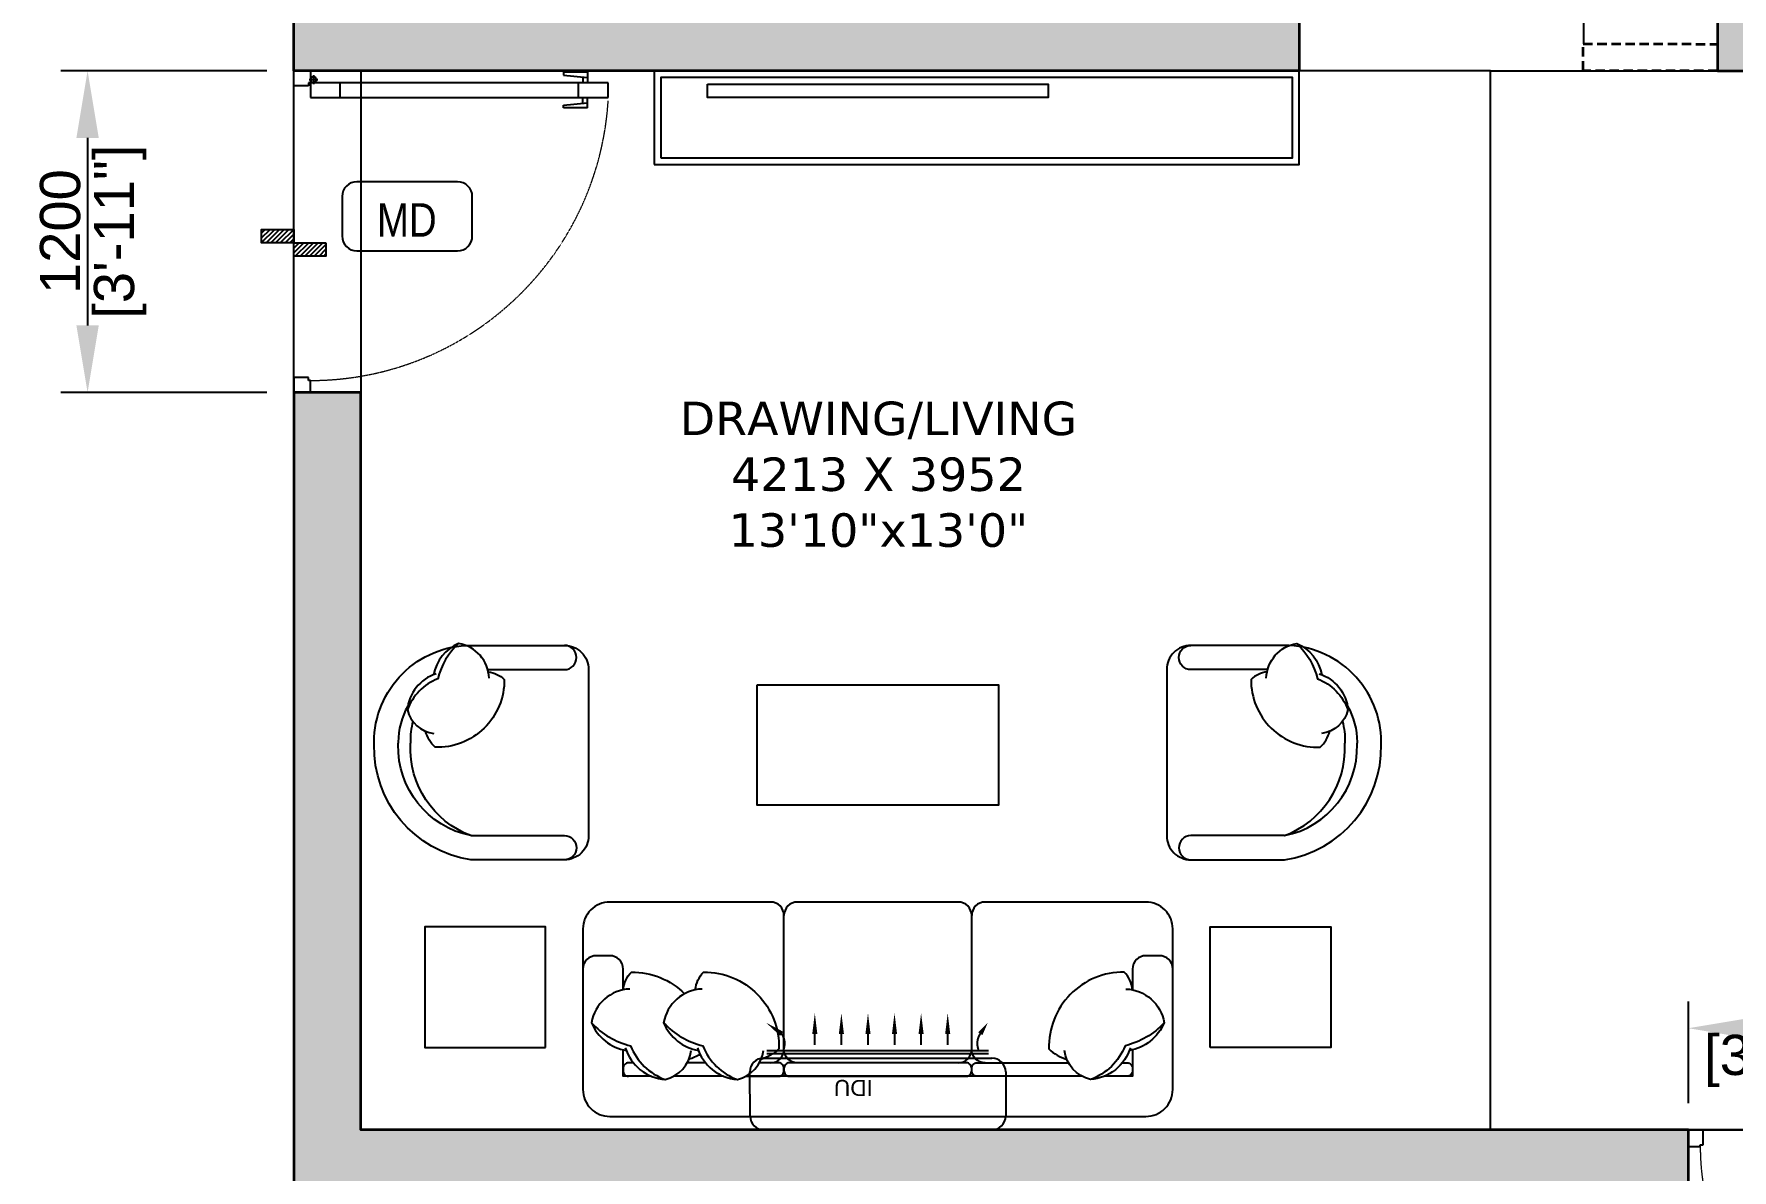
# Model space of a CAD drawing. Header units: millimetres. Extents: x 94643 to 134206, y 115494 to 180803.
# Drawn here: x 115742 to 122075, y 148779 to 153018 of the extents above; entities that cross this region are included whole.
import ezdxf
from ezdxf.enums import TextEntityAlignment as Align

# ---------------------------------------------------------------- set-up
doc = ezdxf.new("R2010")
doc.units = ezdxf.units.MM
for name, pattern in [('3BHK  WEST_UN-2$0$DASHED', [0.75, 0.5, -0.25]), ('3BHK  WEST_UN-3$0$$0$DASHED', [0.75, 0.5, -0.25]), ('3BHK  WEST_UN-3$0$DASHED', [0.75, 0.5, -0.25])]:
    doc.linetypes.add(name, pattern=pattern)
for name, color, linetype in [('A-1S Sofa', 253, 'Continuous'), ('A-3S Sofa', 253, 'Continuous'), ('A-AC', 252, 'Continuous'), ('A-Dimensions', 4, 'Continuous'), ('A-Door', 11, 'Continuous'), ('A-Door Line', 8, 'Continuous'), ('A-Furniture', 8, 'Continuous'), ('A-Hatch', 252, 'Continuous'), ('A-Room Boundary', 44, 'Continuous'), ('A-Sofa Center  Table', 253, 'Continuous'), ('A-Sofa Side Table', 253, 'Continuous'), ('A-Text Main', 44, 'Continuous'), ('A-TV', 253, 'Continuous'), ('A-TV Unit', 252, 'Continuous')]:
    doc.layers.add(name, color=color, linetype=linetype)
doc.layers.add('A-Wall', color=240, linetype='Continuous', lineweight=35)
doc.styles.add('2024-08-29_TOWER-A$0$simplex-0.8', font='simplex.shx', dxfattribs={"width": 0.8})
doc.styles.add('3.5BHK EAST_UN-1$0$grid_text', font='verdana.ttf')
doc.styles.add('3BHK  WEST_UN-2$0$AMISH', font='arial.ttf')
doc.styles.add('ARIAL', font='ARIALN.TTF')
doc.styles.add('S', font='arial.ttf', dxfattribs={"height": 150})
doc.dimstyles.new('DIMSMALL', dxfattribs={"dimtxt": 150, "dimasz": 250, "dimexe": 100, "dimexo": 100, "dimgap": 25, "dimtad": 1, "dimdec": 0, "dimzin": 0, "dimdsep": 46, "dimtxsty": 'S', "dimcen": 0, "dimdle": 100, "dimclrd": 8, "dimclre": 8, "dimclrt": 256, "dimazin": 0, "dimtfac": 1, "dimtdec": 0, "dimtix": 1, "dimtmove": 0, "dimatfit": 3, "dimldrblk": '12_DatumFilled', "dimfxl": 1, "dimtolj": 1, "dimtzin": 0, "dimlwd": -1, "dimlwe": -1, "dimarcsym": 1})

# ---------------------------------------------------------------- blocks, each defined once
blk = doc.blocks.new('*D199')
at = {"layer": 'A-Dimensions', "color": 8, "transparency": 16777216}
for p, q in [((116611, 152880.5), (115841.8, 152880.5)), ((115941.8, 152630.5), (115941.8, 151930.5)), ((116611, 151680.5), (115841.8, 151680.5))]:
    blk.add_line(p, q, dxfattribs=at)
for points in [[(115900.2, 152630.5), (115983.5, 152630.5), (115941.8, 152880.5)], [(115900.2, 151930.5), (115983.5, 151930.5), (115941.8, 151680.5)]]:
    blk.add_solid(points, dxfattribs=at)
at = {"layer": 'Defpoints', "color": 0, "transparency": 16777216}
for p in [(116711, 152880.5), (115941.8, 151680.5), (116711, 151680.5)]:
    blk.add_point(p, dxfattribs=at)
at = {"layer": 'A-Dimensions', "lineweight": 30, "transparency": 16777216, "char_height": 150, "attachment_point": 5, "rotation": 90, "style": 'S'}
for s, insert in [('\\A1;[3\'-11"]', (116063, 152280.5)), ('\\A1;1200', (115840.2, 152280.5))]:
    blk.add_mtext(s, dxfattribs=dict(at, insert=insert))
blk = doc.blocks.new('12_DatumFilled')
at = {"color": 8, "linetype": 'ByBlock'}
blk.add_solid([(0, 0.577), (-1, 0), (0, -0.577)], dxfattribs=at)
blk = doc.blocks.new('*D200')
at = {"layer": 'A-Dimensions', "color": 8, "transparency": 16777216}
for p, q in [((121912.5, 149028.6), (121912.5, 149408)), ((122912.5, 149028.6), (122912.5, 149408)), ((122162.5, 149308), (122662.5, 149308))]:
    blk.add_line(p, q, dxfattribs=at)
for points in [[(122162.5, 149349.7), (122162.5, 149266.3), (121912.5, 149308)], [(122662.5, 149349.7), (122662.5, 149266.3), (122912.5, 149308)]]:
    blk.add_solid(points, dxfattribs=at)
at = {"layer": 'Defpoints', "color": 0, "transparency": 16777216}
for p in [(122912.5, 149308), (121912.5, 148928.6), (122912.5, 148928.6)]:
    blk.add_point(p, dxfattribs=at)
at = {"layer": 'A-Dimensions', "lineweight": 30, "transparency": 16777216, "char_height": 150, "attachment_point": 5, "style": 'S'}
for s, insert in [('\\A1;1000', (122412.5, 149409.6)), ('\\A1;[3\'-3 1/2"]', (122412.5, 149185.9))]:
    blk.add_mtext(s, dxfattribs=dict(at, insert=insert))
blk = doc.blocks.new('A$Cd470dc81')
at = {"layer": 'A-Door'}
for p, q in [((0, -55.5), (0, 0)), ((0, 0), (62.5, 0)), ((62.5, 0), (62.5, -44.4)), ((55.5, -55.5), (0, -55.5)), ((62.5, -44.4), (55.5, -44.4)), ((55.5, -44.4), (55.5, -55.5)), ((90.2, -33.3), (56.9, -33.3)), ((1173.1, -44.4), (62.5, -44.4)), ((62.5, -44.4), (62.5, -99.9)), ((73.6, -16.7), (73.6, -50)), ((173.5, -99.9), (173.5, -44.4)), ((1006.5, -5.6), (1006.5, -16.7)), ((1095.4, -5.6), (1006.5, -5.6)), ((1006.5, -16.7), (1095.4, -24.9)), ((1062, -99.9), (1062, -44.4)), ((1078.7, -23.3), (1078.7, -44.4)), ((1095.4, -5.6), (1095.4, -44.4)), ((1173.1, -99.9), (1173.1, -44.4)), ((62.5, -99.9), (1173.1, -99.9)), ((62.5, -99.9), (62.5, -99.9)), ((1006.5, -127.7), (1095.4, -119.5)), ((1078.7, -121), (1078.7, -99.9)), ((1095.4, -138.8), (1095.4, -99.9)), ((1006.5, -138.8), (1006.5, -127.7)), ((1095.4, -138.8), (1006.5, -138.8)), ((55.5, -1144.5), (0, -1144.5)), ((0, -1144.5), (0, -1200)), ((0, -1200), (62.5, -1200)), ((55.5, -1155.6), (55.5, -1144.5)), ((62.5, -1155.6), (55.5, -1155.6)), ((62.5, -1200), (62.5, -1155.6))]:
    blk.add_line(p, q, dxfattribs=at)
blk.add_circle((73.6, -33.3), 11.1, dxfattribs=at)
at = {"layer": 'A-Door', "linetype": '3BHK  WEST_UN-3$0$DASHED', "lineweight": 0}
blk.add_arc((61.2, -41.8), 1113.8, 270.08223, 356.3506, dxfattribs=at)
blk = doc.blocks.new('A$Ccfbdbe87')
at = {"layer": 'A-Door'}
for p, q in [((99.9, 973.1), (44.4, 973.1)), ((44.4, 973.1), (44.4, 62.5)), ((99.9, 62.5), (99.9, 973.1)), ((5.6, 895.4), (44.4, 895.4)), ((5.6, 895.4), (5.6, 806.5)), ((16.7, 806.5), (24.9, 895.4)), ((138.8, 895.4), (99.9, 895.4)), ((127.7, 806.5), (119.5, 895.4)), ((138.8, 895.4), (138.8, 806.5)), ((23.3, 878.7), (44.4, 878.7)), ((99.9, 862), (44.4, 862)), ((121, 878.7), (99.9, 878.7)), ((5.6, 806.5), (16.7, 806.5)), ((138.8, 806.5), (127.7, 806.5)), ((99.9, 173.5), (44.4, 173.5)), ((16.7, 73.6), (50, 73.6)), ((33.3, 90.2), (33.3, 56.9)), ((0, 0), (0, 62.5)), ((0, 62.5), (44.4, 62.5)), ((55.5, 0), (0, 0)), ((44.4, 62.5), (99.9, 62.5)), ((44.4, 62.5), (44.4, 55.5)), ((44.4, 55.5), (55.5, 55.5)), ((55.5, 55.5), (55.5, 0)), ((99.9, 62.5), (99.9, 62.5)), ((944.5, 55.5), (944.5, 0)), ((955.6, 55.5), (944.5, 55.5)), ((944.5, 0), (1000, 0)), ((1000, 62.5), (955.6, 62.5)), ((955.6, 62.5), (955.6, 55.5)), ((1000, 0), (1000, 62.5))]:
    blk.add_line(p, q, dxfattribs=at)
blk.add_circle((33.3, 73.6), 11.1, dxfattribs=at)
at = {"layer": 'A-Door', "linetype": '3BHK  WEST_UN-2$0$DASHED', "lineweight": 0}
blk.add_arc((41.8, 61.2), 913.8, 0.08223, 86.3506, dxfattribs=at)
blk = doc.blocks.new('3BHK  WEST_UN-3$0$2024-08-29_TOWER-A$0$SIDE TABLE')
at = {"layer": 'A-Furniture'}
blk.add_lwpolyline([(0.45, 0), (0, 0), (0, 0.45), (0.45, 0.45)], close=True, dxfattribs=at)
blk = doc.blocks.new('3BHK  WEST_UN-3$0$A$Ce69b8bcf')
at = {"layer": 'A-1S Sofa'}
for points in [[(800.1, 434.8), (800.1, 90.2, -0.414214), (709.9, 0), (360.8, 0, -0.376272), (0.1, 430.3), (0.1, 434.8), (0.1, 439.3, -0.414214), (360.8, 800), (709.9, 800, -0.414214), (800.1, 709.8), (800.1, 434.8)], [(315.3, 807.4, 0.14773), (237.8, 675.6, 0.213343), (124.1, 559.4, 0.178662)], [(428.9, 678.2, 0.356772), (315.3, 807.4, 0.249542), (221.6, 690.3, -9.61688)], [(424, 709.8), (709.9, 709.8, 0.414214), (755, 754.9), (755, 754.9, 0.414214), (709.9, 800)], [(426.1, 700.9, -0.165541), (485.7, 673, -0.425989), (227.4, 419.8, -0.121523), (191.8, 479.9, 7.115464)], [(231.6, 693.8, 0.306663), (124.1, 559.4, 0.30633), (222.3, 471.5, -0.872847)], [(125.9, 573.6, 0.130591), (90.3, 439.3), (90.3, 434.8)], [(145.1, 516.2, 0.072384), (135.4, 439.3), (135.4, 434.8)], [(360.8, 90.2, -0.364589), (90.3, 430.3), (90.3, 434.8)], [(360.8, 90.2, -0.321599), (135.4, 430.3), (135.4, 434.8)], [(360.8, 90.2), (709.9, 90.2, -0.414214), (755, 45.1), (755, 45.1, -0.414214), (709.9, 0)]]:
    blk.add_lwpolyline(points, format="xyb", dxfattribs=at)
blk = doc.blocks.new('3BHK  WEST_UN-2$0$WALL MOUNTED SPLIT AC')
at = {"layer": 'A-AC'}
for p, q in [((18067.15, -8077.46), (18073.71, -8077.46)), ((18064.01, -8112.84, 0), (18064, -8079.99, 0)), ((18064.41, -8112.84, 0), (18064.41, -8079.99, 0)), ((18065.12, -8113.34), (18065.11, -8079.5)), ((18075.75, -8079.5), (18075.75, -8113.29)), ((18073.72, -8115.33), (18067.16, -8115.38))]:
    blk.add_line(p, q, dxfattribs=at)
at = {"layer": 'A-AC', "elevation": 0}
for points in [[(18059.86, -8080.11, 0, 0.75, 0), (18061.51, -8081.22, 0.75, 0.75, 0)], [(18058.43, -8086.05, 0, 0.75, 0), (18061.52, -8086.05, 0.75, 0.75, 0)], [(18058.44, -8089.99, 0, 0.75, 0), (18061.52, -8089.99, 0.75, 0.75, 0)], [(18058.44, -8093.93, 0, 0.75, 0), (18061.52, -8093.93, 0.75, 0.75, 0)], [(18058.44, -8097.86, 0, 0.75, 0), (18061.52, -8097.86, 0.75, 0.75, 0)], [(18058.44, -8101.8, 0, 0.75, 0), (18061.52, -8101.8, 0.75, 0.75, 0)], [(18058.44, -8105.74, 0, 0.75, 0), (18061.52, -8105.74, 0.75, 0.75, 0)], [(18059.87, -8112.95, 0, 0.75, 0), (18061.51, -8110.65, 0.75, 0.75, 0)]]:
    blk.add_lwpolyline(points, format="xyseb", dxfattribs=at)
at = {"layer": 'A-AC', "const_width": 0.3, "elevation": 0}
for points in [[(18061.51, -8081.22, 0.246742), (18063.87, -8081.49, -4.761831)], [(18061.51, -8110.65, -0.246742), (18063.87, -8110.38, 4.761831)]]:
    blk.add_lwpolyline(points, format="xyb", dxfattribs=at)
for points in [[(18061.52, -8086.05), (18063.17, -8086.05)], [(18061.52, -8089.99), (18063.17, -8089.99)], [(18061.52, -8093.93), (18063.17, -8093.93)], [(18061.52, -8097.86), (18063.17, -8097.86)], [(18061.52, -8101.8), (18063.17, -8101.8)], [(18061.52, -8105.74), (18063.17, -8105.74)]]:
    blk.add_lwpolyline(points, dxfattribs=at)
at = {"layer": 'A-AC'}
for centre, start, end in [((18067.15, -8079.5), 90.0082, 180.0082), ((18073.71, -8079.5), 0.0078, 90.0078), ((18067.16, -8113.34), 180.0082, 270.0082), ((18073.71, -8113.29), 270.0078, 0.0078)]:
    blk.add_arc(centre, 2.04, start, end, dxfattribs=at)
at = {"layer": 'A-AC', "style": '3BHK  WEST_UN-2$0$AMISH'}
blk.add_attdef('IDU', text='', height=2.4, rotation=90.0082, dxfattribs=at).set_placement((18070, -8096.33, 0), align=Align.MIDDLE_CENTER)
blk = doc.blocks.new('2024-08-29_TOWER-A$0$WNTG')
at = {"layer": 'A-Text Main'}
blk.add_lwpolyline([(-187.8, 246.2), (187.8, 246.2, -0.414214), (242.8, 191.2), (242.8, 43.3, -0.414214), (187.8, -11.7), (-187.8, -11.7, -0.414214), (-242.8, 43.3), (-242.8, 191.2, -0.414214)], format="xyb", close=True, dxfattribs=at)
at = {"layer": 'A-Text Main', "style": '2024-08-29_TOWER-A$0$simplex-0.8', "width": 0.8}
blk.add_attdef('WNTG', text='', height=150, dxfattribs=at).set_placement((-1.6, 43), align=Align.CENTER)
blk = doc.blocks.new('TILE DROP')
at = {"layer": 'A-Door Line'}
h = blk.add_hatch(dxfattribs=at)
h.set_pattern_fill('ANSI31', color=8, scale=0.1)
h.set_pattern_definition([(45, (-18.584744, -6.592634), (-0.008838835, 0.008838835), [])])
h.paths.add_polyline_path([(0, 0.05), (-0.12, 0.05), (-0.12, 0), (0, 0)])
h.paths.add_polyline_path([(0.12, -0.05), (0.12, 0), (0, 0), (0, -0.05)])
at = {"layer": 'A-Door Line', "color": 8}
for points in [[(-0.12, 0), (-0.12, 0.05), (0, 0.05), (0, 0)], [(0, -0.05), (0, 0), (0.12, 0), (0.12, -0.05)]]:
    blk.add_lwpolyline(points, close=True, dxfattribs=at)
blk = doc.blocks.new('3.5BHK EAST_UN-1$0$A$Cb1453656')
at = {"layer": 'A-3S Sofa'}
for points in [[(2200, 700, 0.414214), (2100, 800), (1500, 800, 0.414214), (1450, 750, 0.414214), (1400, 800), (800, 800, 0.414214), (750, 750, 0.414214), (700, 800), (100, 800, 0.414214), (0, 700), (0, 100, 0.414214), (100, 0), (2100, 0, 0.414214), (2200, 100)], [(770, 150), (1430, 150, 0.414214), (1450, 170), (1450, 180, 0.414214), (1430, 200), (770, 200, 0.414214), (750, 180), (750, 170, 0.414214)]]:
    blk.add_lwpolyline(points, format="xyb", close=True, dxfattribs=at)
for points in [[(700, 200, 0.414214), (750, 250), (750, 750, 0.414214)], [(1500, 200, -0.414214), (1450, 250), (1450, 750, -0.414214)], [(150, 472.5), (150, 550, 0.414214), (100, 600), (50, 600, 0.414214), (0, 550)], [(2200, 550, 0.414214), (2150, 600), (2100, 600, 0.414214), (2050, 550), (2050, 472.5)], [(149.9, 472.5, -0.165541), (180.8, 538.6, -0.200231), (379.3, 458.1, -0.121523)], [(419.2, 472.5, -0.165541), (450.2, 538.6, -0.425989), (731, 252.1, -0.121523), (664.3, 212.7, 7.115464)], [(2050.1, 472.5, 0.165541), (2019.2, 538.6, 0.425989), (1738.4, 252.1, 0.121523), (1805, 212.7, -7.115464)], [(175.1, 475.6, 0.356772), (31.8, 349.5, 0.249542), (161.6, 245.7, -9.61688)], [(444.4, 475.6, 0.356772), (301.2, 349.5, 0.249542), (431, 245.7, -9.61688)], [(2024.9, 475.6, -0.356772), (2168.2, 349.5, -0.249542), (2038.4, 245.7, 9.61688)], [(31.8, 349.5, 0.14773), (178, 263.6, 0.213343), (306.9, 137.6, 0.178662)], [(301.2, 349.5, 0.14773), (447.3, 263.6, 0.213343), (576.2, 137.6, 0.178662)], [(2168.2, 349.5, -0.14773), (2022, 263.6, -0.213343), (1893.1, 137.6, -0.178662)], [(157.8, 256.7, 0.306663), (306.9, 137.6, 0.30633), (404.3, 246.4, -0.872847)], [(427.1, 256.7, 0.306663), (576.2, 137.6, 0.30633), (673.7, 246.4, -0.872847)], [(2042.2, 256.7, -0.306663), (1893.1, 137.6, -0.30633), (1795.7, 246.4, 0.872847)], [(255.2, 150), (150, 150), (150, 248.3, 0.414214)], [(188.2, 200), (170, 200, 0.414214), (150, 180), (150, 170, 0.414214), (170, 150)], [(457.5, 200), (388.7, 200, 0.414214)], [(436.9, 232.2, -0.071865), (395, 212.7, 7.115464)], [(607.7, 150), (730, 150, 0.414214), (750, 170), (750, 180, 0.414214), (730, 200), (658.1, 200, 0.414214)], [(800, 200, -0.414214), (750, 250)], [(1400, 200, 0.414214), (1450, 250)], [(1861.6, 150), (1470, 150, -0.414214), (1450, 170), (1450, 180, -0.414214), (1470, 200), (1811.3, 200, -0.414214)], [(2011.8, 200), (2030, 200, -0.414214), (2050, 180), (2050, 170, -0.414214), (2030, 150)]]:
    blk.add_lwpolyline(points, format="xyb", dxfattribs=at)
for points in [[(2050, 248.3), (2050, 150), (1944.8, 150)], [(524.5, 150), (338.4, 150)], [(1861.6, 150), (607.7, 150)]]:
    blk.add_lwpolyline(points, dxfattribs=at)
blk = doc.blocks.new('A$C59fceabc')
at = {"layer": 'A-Sofa Center  Table', "linetype": 'Continuous'}
blk.add_lwpolyline([(0, 0), (0, 900), (450, 900), (450, 0)], close=True, dxfattribs=at)
blk = doc.blocks.new('3.5BHK EAST-UN-5$0$2024-08-29_TOWER-A$0$TV FG')
at = {"layer": 'A-TV'}
blk.add_lwpolyline([(-635, -25), (635, -25), (635, -75), (-635, -75)], close=True, dxfattribs=at)
blk = doc.blocks.new('Unit-3')
at = {"layer": 'A-Hatch', "linetype": 'Continuous'}
h = blk.add_hatch(color=256, dxfattribs=at)
h.dxf.hatch_style = 1
h.paths.add_polyline_path([(-11365, 8342.9), (-11365, 12449.9), (-8415, 12449.9), (-8415, 12199.9), (-11115, 12199.9), (-11115, 8542.8), (-7615.5, 8542.8), (-7615.5, 8342.8)])
h.paths.add_polyline_path([(-5855, 8342.8), (-5855, 12449.9), (-6685.1, 12449.9), (-6685.1, 12199.9), (-6055, 12199.9), (-6055, 8342.8)])
h.paths.add_polyline_path([(-4445, 12199.9), (-701.6, 12199.9), (-701.6, 12449.9), (-4445, 12449.9)])
h.paths.add_polyline_path([(-3194.8, 8343.3), (0, 8343.3), (0, 9550.2), (-250, 9550.2), (-250, 8593.4), (-3194.8, 8593.4)])
h.paths.add_polyline_path([(-11115, 7142.9), (-11365, 7142.9), (-11365, 0), (-8023, 0), (-8023, 250), (-11115.4, 250), (-11115.4, 4191), (-6163.4, 4191), (-6163.4, 4391), (-11115, 4391)])
at = {"layer": 'A-Door Line'}
blk.add_line((-11365, 7092.9), (-11365, 8342.9), dxfattribs=at)
at = {"layer": 'A-Door Line', "linetype": 'Continuous'}
blk.add_lwpolyline([(-6163.4, 4391), (-5163.4, 4391)], dxfattribs=at)
at = {"layer": 'A-Furniture', "linetype": 'Continuous'}
blk.add_line((-6555, 9606.9), (-6555, 8443.3), dxfattribs=at)
at = {"layer": 'A-Room Boundary', "linetype": 'Continuous'}
for points in [[(-6901.7, 8342.8), (-11115, 8342.8), (-11115, 4391), (-6901.7, 4391)], [(-6901.7, 8342.8), (-2888.2, 8342.8), (-2888.2, 4391), (-6901.7, 4391)]]:
    blk.add_lwpolyline(points, close=True, dxfattribs=at)
at = {"layer": 'A-TV Unit', "ltscale": 600}
for points in [[(-10021.1, 7992.9), (-7615.4, 7992.8), (-7615.4, 8342.8), (-10021.1, 8342.9)], [(-10021.1, 7992.9), (-7615.4, 7992.8), (-7615.4, 8342.8), (-10021.1, 8342.9)], [(-9996.3, 8017.9), (-7640.4, 8017.8), (-7640.4, 8317.8), (-9996.3, 8317.9)], [(-9996.3, 8017.9), (-7640.4, 8017.8), (-7640.4, 8317.8), (-9996.3, 8317.9)]]:
    blk.add_lwpolyline(points, close=True, dxfattribs=at)
at = {"layer": 'A-Wall'}
for points in [[(-11365, 8342.9), (-11365, 12449.9), (-8415, 12449.9), (-8415, 12199.9), (-11115, 12199.9), (-11115, 8542.8), (-7615.5, 8542.8), (-7615.5, 8342.8)], [(-5855, 8342.8), (-5855, 12449.9), (-6685.1, 12449.9), (-6685.1, 12199.9), (-6055, 12199.9), (-6055, 8342.8)]]:
    blk.add_lwpolyline(points, close=True, dxfattribs=at)
at = {"layer": 'A-Wall', "linetype": '3BHK  WEST_UN-3$0$$0$DASHED', "ltscale": 70}
blk.add_lwpolyline([(-6055, 8342.8), (-6555.5, 8343.4), (-6555.5, 8443.3), (-6055, 8442.8), (-6055, 8342.8)], dxfattribs=at)
at = {"layer": 'A-Wall'}
blk.add_lwpolyline([(-11115, 7142.9), (-11365, 7142.9), (-11365, 0), (-8023, 0), (-8023, 250), (-11115.4, 250), (-11115.4, 4191), (-6163.4, 4191), (-6163.4, 4391), (-11115, 4391), (-11115, 7142.9)], dxfattribs=at)
at = {"layer": 'A-1S Sofa', "ltscale": 600}
blk.add_blockref('3BHK  WEST_UN-3$0$A$Ce69b8bcf', (-11065.4, 5398.7), dxfattribs=at)
at = {"layer": 'A-1S Sofa', "ltscale": 600, "xscale": -1}
blk.add_blockref('3BHK  WEST_UN-3$0$A$Ce69b8bcf', (-7308.8, 5398.7), dxfattribs=at)
at = {"layer": 'A-3S Sofa', "ltscale": 600}
blk.add_blockref('3.5BHK EAST_UN-1$0$A$Cb1453656', (-10286.5, 4441), dxfattribs=at)
at = {"layer": 'A-AC', "color": 2}
ref = blk.add_blockref('3BHK  WEST_UN-2$0$WALL MOUNTED SPLIT AC', (194617.9, 459397.8), dxfattribs=dict(at, xscale=25.17221723757713, yscale=25.17221723757713, zscale=25.17221723757713, rotation=270))
ref.add_attrib('IDU', 'IDU', dxfattribs={"layer": 'A-Furniture', "height": 60.41, "rotation": 180.00823, "style": '3BHK  WEST_UN-2$0$AMISH'}).set_placement((-9277.5, 4547.2, 0), align=Align.MIDDLE_CENTER)
at = {"layer": 'A-Door', "linetype": 'Continuous'}
blk.add_blockref('A$Cd470dc81', (-11365, 8342.9), dxfattribs=at)
at = {"layer": 'A-Door', "linetype": 'Continuous', "rotation": 180}
blk.add_blockref('A$Ccfbdbe87', (-5163.4, 4391), dxfattribs=at)
at = {"layer": 'A-Door Line', "color": 8, "xscale": 1000.000000000004, "yscale": 1000.000000000004, "zscale": 1000.000000000004, "rotation": 180}
blk.add_blockref('TILE DROP', (-11365, 7701.3), dxfattribs=at)
at = {"layer": 'A-Sofa Center  Table', "linetype": 'Continuous', "rotation": 270}
blk.add_blockref('A$C59fceabc', (-9636.5, 6052), dxfattribs=at)
at = {"layer": 'A-Sofa Side Table', "linetype": 'Continuous', "zscale": 1000}
for p, xscale, yscale, rotation in [((-10425.9, 5148.4), -1000.000000000012, 1000.000000000012, 90), ((-7947, 5148.4), 1000, 1000, 270)]:
    blk.add_blockref('3BHK  WEST_UN-3$0$2024-08-29_TOWER-A$0$SIDE TABLE', p, dxfattribs=dict(at, xscale=xscale, yscale=yscale, rotation=rotation))
at = {"layer": 'A-Text Main'}
ref = blk.add_blockref('2024-08-29_TOWER-A$0$WNTG', (-10941.8, 7917.3), dxfattribs=dict(at, xscale=-1, rotation=180))
ref.add_attrib('WNTG', 'MD', dxfattribs={"height": 125, "style": 'ARIAL'}).set_placement((-10943.4, 7723.9), align=Align.CENTER)
at = {"layer": 'A-TV', "ltscale": 600}
blk.add_blockref('3.5BHK EAST-UN-5$0$2024-08-29_TOWER-A$0$TV FG', (-9186.5, 8317.8), dxfattribs=at)
at = {"layer": 'A-Text Main', "linetype": 'Continuous', "insert": (-9184.1, 6836.4), "char_height": 125, "width": 1453.819, "attachment_point": 5, "style": '3.5BHK EAST_UN-1$0$grid_text'}
blk.add_mtext('DRAWING/LIVING\\P4213 X 3952\\P13\'10"x13\'0"', dxfattribs=at)

msp = doc.modelspace()

# ---------------------------------------------------------------- dimensions: what is measured, and where the dimension line sits
at = {"layer": 'A-Dimensions', "lineweight": 30}
dim = msp.add_linear_dim(base=(115941.8, 151680.5), p1=(116711, 152880.5), p2=(116711, 151680.5), angle=90, dimstyle='DIMSMALL', override={"dimpost": '\\X'}, dxfattribs=at)
dim.commit()
dim.dimension.update_dxf_attribs({"geometry": '*D199', "text_midpoint": (115941.8, 152280.5)})
dim = msp.add_linear_dim(base=(122912.5, 149308), p1=(121912.5, 148928.6), p2=(122912.5, 148928.6), dimstyle='DIMSMALL', override={"dimpost": '\\X'}, dxfattribs=at)
dim.commit()
dim.dimension.update_dxf_attribs({"geometry": '*D200', "text_midpoint": (122412.5, 149308)})

# ---------------------------------------------------------------- next in the draw order: block references
at = {"linetype": 'Continuous'}
msp.add_blockref('Unit-3', (128075.8, 144537.8), dxfattribs=at)

doc.saveas('drawing.dxf')
